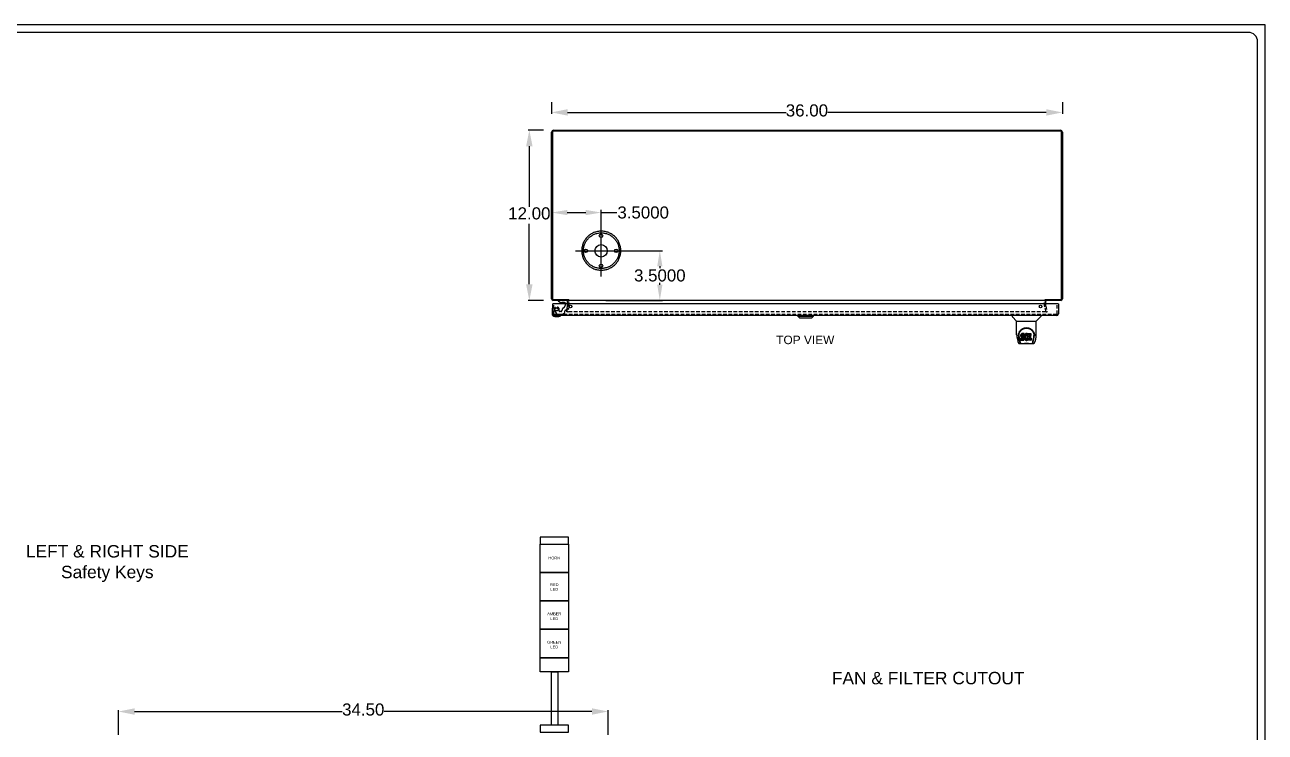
# Model space of a CAD drawing. Header units: inches. Extents: x 0 to 183, y 0 to 117.
# Drawn here: x 95.4 to 182.9, y 67.4 to 117.2 of the extents above; entities that cross this region are included whole.
import ezdxf
from ezdxf.enums import TextEntityAlignment as Align

# ---------------------------------------------------------------- set-up
doc = ezdxf.new("R2010")
doc.units = ezdxf.units.IN
doc.header["$MEASUREMENT"] = 0
doc.linetypes.add('HIDDEN', pattern=[0.375, 0.25, -0.125])
for name, color, linetype in [('DEFAULT_2', 8, 'HIDDEN'), ('DIMENSIONS', 7, 'Continuous'), ('DOOR_ASSEMBLY', 7, 'Continuous')]:
    doc.layers.add(name, color=color, linetype=linetype)
doc.styles.add('Fields', font='simplex.shx', dxfattribs={"height": 0.185})
doc.styles.get("Standard").update_dxf_attribs({"font": 'arial.ttf'})
doc.dimstyles.new('DIMSTYLE_1', dxfattribs={"dimtxt": 0.852273, "dimasz": 1.136364, "dimexe": 0.09, "dimexo": 0.07, "dimgap": 0.0375, "dimtad": 0, "dimtih": 1, "dimtoh": 1, "dimzin": 4, "dimdsep": 46, "dimtxsty": 'Standard', "dimblk": '_FILLED', "dimblk1": '_FILLED', "dimblk2": '_FILLED', "dimcen": 0.09, "dimadec": 3, "dimazin": 1, "dimtfac": 1, "dimtdec": 3, "dimtofl": 0, "dimtmove": 0, "dimatfit": 3, "dimldrblk": '_FILLED', "dimfxl": 1, "dimtolj": 1, "dimtzin": 4, "dimarcsym": 0})
doc.dimstyles.get("Standard").update_dxf_attribs({"dimtxt": 0.18, "dimasz": 0.18, "dimexe": 0.18, "dimexo": 0.0625, "dimgap": 0.09, "dimtad": 0, "dimtih": 1, "dimtoh": 1, "dimdec": 4, "dimzin": 0, "dimdsep": 46, "dimtxsty": 'Standard', "dimcen": 0.09, "dimadec": 0, "dimazin": 0, "dimtfac": 1, "dimtdec": 4, "dimtofl": 0, "dimtmove": 0, "dimatfit": 3, "dimfxl": 1, "dimtolj": 1, "dimtzin": 0, "dimarcsym": 0})

# ---------------------------------------------------------------- blocks, each defined once
blk = doc.blocks.new('RG_Master_Ver_4_2_2')
at = {"color": 3}
for p, q in [((34.028, 21.856), (0.25, 21.856)), ((34.15, 0.194), (34.15, 21.734))]:
    blk.add_line(p, q, dxfattribs=at)
blk.add_lwpolyline([(0, -0.044), (34.25, -0.044), (34.25, 21.956), (0, 21.956)], close=True, dxfattribs=at)
blk.add_arc((34.028, 21.734), 0.122, 0, 90, dxfattribs=at)
at = {"style": 'Fields'}
for tag, p in [('DESCRIPTION_3', (13.116, 1.307)), ('DRN_3', (15.472, 1.307)), ('CHK_3', (16.529, 1.307)), ('APP_3', (17.552, 1.307)), ('DATE_3', (18.829, 1.307)), ('CUSTOMER', (28.997, 1.214)), ('DRAWING_DESC', (32.229, 1.246)), ('DESCRIPTION_2', (13.116, 0.951)), ('DRN_2', (15.472, 0.951)), ('CHK_2', (16.529, 0.951)), ('APP_2', (17.552, 0.951)), ('DATE_2', (18.829, 0.951)), ('SIZE', (30.715, 0.894)), ('DRAWING_#', (32.125, 0.894)), ('REV', (33.543, 0.894)), ('DESCRIPTION_1', (13.116, 0.596)), ('DRN_1', (15.472, 0.596)), ('CHK_1', (16.529, 0.596)), ('APP_1', (17.552, 0.596)), ('DATE_1', (18.829, 0.596)), ('PROJECT_#', (28.981, 0.581)), ('DRN_BY', (30.875, 0.524)), ('CHK_BY', (31.762, 0.524)), ('APP_BY', (32.75, 0.524)), ('SCALE', (33.652, 0.524)), ('PROJECT_NAME', (29.021, 0.176)), ('SHEETNUM', (32.753, 0.176)), ('TTL_SHTS', (33.547, 0.176))]:
    blk.add_attdef(tag, text='', height=0.125, dxfattribs=at).set_placement(p, align=Align.CENTER)
at = {"style": 'Fields', "flags": 9}
blk.add_attdef('WD_TB', (9.953, 0.194), '', height=0.0638, dxfattribs=at)
blk = doc.blocks.new('_FILLED')
at = {"color": 0, "linetype": 'ByBlock'}
blk.add_solid([(0, 0), (-1, 0.2), (-1, -0.2)], dxfattribs=at)
blk = doc.blocks.new('*D25')
at = {"layer": 'Defpoints', "color": 0, "linetype": 'Continuous', "transparency": 16777216}
for p in [(132.556, 111.85), (168.556, 111.85), (168.556, 111.057)]:
    blk.add_point(p, dxfattribs=at)
at = {"layer": 'DIMENSIONS', "color": 0, "linetype": 'Continuous', "lineweight": -2, "transparency": 16777216}
for p, q in [((132.556, 111.78), (132.556, 110.967)), ((133.692, 111.057), (149.081, 111.057)), ((167.419, 111.057), (152.028, 111.057)), ((168.556, 111.78), (168.556, 110.967))]:
    blk.add_line(p, q, dxfattribs=at)
at = {"layer": 'DIMENSIONS', "color": 0, "linetype": 'Continuous', "lineweight": -2, "transparency": 16777216, "xscale": 1.1363636364, "yscale": 1.1363636364, "zscale": 1.1363636364, "rotation": 180}
blk.add_blockref('_FILLED', (132.556, 111.057), dxfattribs=at)
at = {"layer": 'DIMENSIONS', "color": 0, "linetype": 'Continuous', "lineweight": -2, "transparency": 16777216, "xscale": 1.1363636364, "yscale": 1.1363636364, "zscale": 1.1363636364}
blk.add_blockref('_FILLED', (168.556, 111.057), dxfattribs=at)
at = {"layer": 'DIMENSIONS', "color": 0, "linetype": 'Continuous', "transparency": 16777216, "insert": (150.555, 111.625), "char_height": 0.8523, "width": 2.09665, "attachment_point": 2, "line_spacing_factor": 0.9}
blk.add_mtext('\\A1;36.00', dxfattribs=at)
blk = doc.blocks.new('*D27')
at = {"layer": 'Defpoints', "color": 0, "linetype": 'Continuous', "transparency": 16777216}
for p in [(132.066, 109.805), (130.992, 97.805), (132.066, 97.805)]:
    blk.add_point(p, dxfattribs=at)
at = {"layer": 'DIMENSIONS', "color": 0, "linetype": 'Continuous', "lineweight": -2, "transparency": 16777216}
for p, q in [((131.996, 109.805), (130.902, 109.805)), ((130.992, 108.668), (130.992, 104.407)), ((130.992, 98.941), (130.992, 103.196)), ((131.996, 97.805), (130.902, 97.805))]:
    blk.add_line(p, q, dxfattribs=at)
at = {"layer": 'DIMENSIONS', "color": 0, "linetype": 'Continuous', "lineweight": -2, "transparency": 16777216, "xscale": 1.1363636364, "yscale": 1.1363636364, "zscale": 1.1363636364}
for p, rotation in [((130.992, 109.805), 90), ((130.992, 97.805), 270)]:
    blk.add_blockref('_FILLED', p, dxfattribs=dict(at, rotation=rotation))
at = {"layer": 'DIMENSIONS', "color": 0, "linetype": 'Continuous', "transparency": 16777216, "insert": (130.992, 104.369), "char_height": 0.8523, "width": 2.09665, "attachment_point": 2, "line_spacing_factor": 0.9}
blk.add_mtext('\\A1;12.00', dxfattribs=at)
blk = doc.blocks.new('*D31')
at = {"layer": 'Defpoints', "color": 0, "linetype": 'Continuous', "transparency": 16777216}
for p in [(136.538, 68.832), (102.038, 67.113), (136.538, 67.113)]:
    blk.add_point(p, dxfattribs=at)
at = {"layer": 'DIMENSIONS', "color": 0, "linetype": 'Continuous', "lineweight": -2, "transparency": 16777216}
for p, q in [((102.038, 67.183), (102.038, 68.922)), ((103.174, 68.832), (117.813, 68.832)), ((135.401, 68.832), (120.76, 68.832)), ((136.538, 67.183), (136.538, 68.922))]:
    blk.add_line(p, q, dxfattribs=at)
at = {"layer": 'DIMENSIONS', "color": 0, "linetype": 'Continuous', "lineweight": -2, "transparency": 16777216, "xscale": 1.1363636364, "yscale": 1.1363636364, "zscale": 1.1363636364, "rotation": 180}
blk.add_blockref('_FILLED', (102.038, 68.832), dxfattribs=at)
at = {"layer": 'DIMENSIONS', "color": 0, "linetype": 'Continuous', "lineweight": -2, "transparency": 16777216, "xscale": 1.1363636364, "yscale": 1.1363636364, "zscale": 1.1363636364}
blk.add_blockref('_FILLED', (136.538, 68.832), dxfattribs=at)
at = {"layer": 'DIMENSIONS', "color": 0, "linetype": 'Continuous', "transparency": 16777216, "insert": (119.286, 69.4), "char_height": 0.8523, "width": 2.09665, "attachment_point": 2, "line_spacing_factor": 0.9}
blk.add_mtext('\\A1;34.50', dxfattribs=at)
blk = doc.blocks.new('*D65')
at = {"color": 0, "lineweight": -2, "transparency": 16777216}
for p, q in [((132.562, 101), (132.562, 104.18)), ((136.062, 99.5), (136.062, 104.18)), ((133.662, 104), (134.963, 104)), ((136.062, 104), (137.162, 104))]:
    blk.add_line(p, q, dxfattribs=at)
at = {"color": 0, "transparency": 16777216}
for points in [[(133.662, 104.183), (133.662, 103.817), (132.562, 104)], [(134.963, 104.183), (134.963, 103.817), (136.062, 104)]]:
    blk.add_solid(points, dxfattribs=at)
at = {"layer": 'Defpoints', "color": 0, "transparency": 16777216}
for p in [(136.062, 104), (132.562, 100.937), (136.062, 99.437)]:
    blk.add_point(p, dxfattribs=at)
at = {"color": 0, "transparency": 16777216, "insert": (139.015, 104), "char_height": 0.85, "attachment_point": 5}
blk.add_mtext('\\A1;3.5000', dxfattribs=at)
blk = doc.blocks.new('*D66')
at = {"color": 0, "lineweight": -2, "transparency": 16777216}
for p, q in [((134.25, 101.312), (140.368, 101.312)), ((140.188, 100.213), (140.188, 100.087)), ((140.188, 98.912), (140.188, 99.038)), ((136.375, 97.812), (140.368, 97.812))]:
    blk.add_line(p, q, dxfattribs=at)
at = {"color": 0, "transparency": 16777216}
for points in [[(140.004, 100.213), (140.371, 100.213), (140.188, 101.312)], [(140.004, 98.912), (140.371, 98.912), (140.188, 97.812)]]:
    blk.add_solid(points, dxfattribs=at)
at = {"layer": 'Defpoints', "color": 0, "transparency": 16777216}
for p in [(134.188, 101.312), (140.188, 101.312), (136.313, 97.812)]:
    blk.add_point(p, dxfattribs=at)
at = {"color": 0, "transparency": 16777216, "insert": (140.188, 99.562), "char_height": 0.85, "attachment_point": 5}
blk.add_mtext('\\A1;3.5000', dxfattribs=at)

msp = doc.modelspace()

# ---------------------------------------------------------------- linework, layer by layer
at = {"color": 3, "linetype": 'Continuous'}
for p, q in [((132.55584, 97.92162), (132.55584, 109.66862)), ((132.61884, 109.66162), (132.61884, 97.94762)), ((132.69184, 109.80462), (168.41984, 109.80462)), ((168.41284, 109.74162), (132.69884, 109.74162)), ((168.49284, 97.94762), (168.49284, 109.66162)), ((168.55584, 109.66862), (168.55584, 97.92162)), ((133.73084, 97.80462), (132.67284, 97.80462)), ((132.69884, 97.86762), (133.73272, 97.86762)), ((133.73084, 97.56162), (133.73084, 97.76262)), ((167.35384, 97.80462), (133.75784, 97.80462)), ((167.37896, 97.86762), (168.41284, 97.86762)), ((168.43884, 97.80462), (167.38084, 97.80462)), ((167.38084, 97.56162), (167.38084, 97.76262))]:
    msp.add_line(p, q, dxfattribs=at)
at = {"color": 7, "linetype": 'Continuous'}
msp.add_line((133.73084, 97.86762), (133.73084, 97.80462), dxfattribs=at)
for points in [[(131.75, 80.625), (133.75, 80.625), (133.75, 81.125), (131.75, 81.125)], [(131.75, 80.625), (133.75, 80.625), (133.75, 78.625), (131.75, 78.625)], [(131.75, 78.625), (133.75, 78.625), (133.75, 76.625), (131.75, 76.625)], [(131.75, 76.625), (133.75, 76.625), (133.75, 74.625), (131.75, 74.625)], [(131.75, 74.625), (133.75, 74.625), (133.75, 72.625), (131.75, 72.625)], [(131.75, 72.625), (133.75, 72.625), (133.75, 71.625), (131.75, 71.625)], [(132.5625, 71.625), (133, 71.625), (133, 67.875), (132.5625, 67.875)], [(131.75, 67.375), (133.75, 67.375), (133.75, 67.875), (131.75, 67.875)]]:
    msp.add_lwpolyline(points, close=True)
for centre, radius in [((136.0478, 102.36421), 0.125), ((134.9853, 101.30171), 0.125), ((136.0478, 101.30171), 0.4375), ((137.1103, 101.30171), 0.125), ((136.0478, 100.23921), 0.125)]:
    msp.add_circle(centre, radius)
at = {"color": 3, "linetype": 'Continuous'}
for centre, radius, start, end in [((132.69184, 109.66862), 0.136, 90, 180), ((132.69884, 109.66162), 0.08, 90, 180), ((168.41284, 109.66162), 0.08, 0, 90), ((168.41984, 109.66862), 0.136, 0, 90), ((132.67284, 97.92162), 0.117, 180, 270), ((132.69884, 97.94762), 0.08, 180, 270), ((168.41284, 97.94762), 0.08, 270, 0), ((168.43884, 97.92162), 0.117, 270, 0), ((133.68884, 97.76262), 0.042, 0, 90), ((167.42284, 97.76262), 0.042, 90, 180)]:
    msp.add_arc(centre, radius, start, end, dxfattribs=at)
at = {"color": 7, "linetype": 'Continuous', "lineweight": 25}
for points, knots in [([(137.4375, 101.3125), (137.4375, 101.40249), (137.42864, 101.49248), (137.39352, 101.66901), (137.36727, 101.75555), (137.2984, 101.92183), (137.25577, 102.00158), (137.15577, 102.15124), (137.09841, 102.22114), (136.97114, 102.34841), (136.90124, 102.40577), (136.75158, 102.50577), (136.67183, 102.5484), (136.50555, 102.61727), (136.41901, 102.64352), (136.24248, 102.67864), (136.15249, 102.6875), (135.97251, 102.6875), (135.88252, 102.67864), (135.70599, 102.64352), (135.61945, 102.61727), (135.45317, 102.5484), (135.37342, 102.50577), (135.22376, 102.40577), (135.15386, 102.34841), (135.02659, 102.22114), (134.96923, 102.15124), (134.86923, 102.00158), (134.8266, 101.92183), (134.75773, 101.75555), (134.73148, 101.66901), (134.69636, 101.49248), (134.6875, 101.40249), (134.6875, 101.3125)], [0, 0, 0, 0, 0.0625, 0.0625, 0.125, 0.125, 0.1875, 0.1875, 0.25, 0.25, 0.3125, 0.3125, 0.375, 0.375, 0.4375, 0.4375, 0.5, 0.5, 0.5625, 0.5625, 0.625, 0.625, 0.6875, 0.6875, 0.75, 0.75, 0.8125, 0.8125, 0.875, 0.875, 0.9375, 0.9375, 1, 1, 1, 1]), ([(134.80452, 101.3125), (134.80452, 101.39483), (134.81263, 101.47717), (134.84476, 101.63867), (134.86877, 101.71784), (134.93179, 101.86997), (134.97079, 101.94294), (135.06227, 102.07985), (135.11476, 102.14381), (135.23119, 102.26024), (135.29515, 102.31273), (135.43206, 102.40421), (135.50503, 102.44321), (135.65716, 102.50623), (135.73633, 102.53024), (135.89783, 102.56237), (135.98017, 102.57048), (136.14483, 102.57048), (136.22717, 102.56237), (136.38867, 102.53024), (136.46784, 102.50623), (136.61997, 102.44321), (136.69294, 102.40421), (136.82985, 102.31273), (136.89381, 102.26024), (137.01024, 102.14381), (137.06273, 102.07985), (137.15421, 101.94294), (137.19321, 101.86997), (137.25623, 101.71784), (137.28024, 101.63867), (137.31237, 101.47717), (137.32048, 101.39483), (137.32048, 101.3125)], [0, 0, 0, 0, 0.0625, 0.0625, 0.125, 0.125, 0.1875, 0.1875, 0.25, 0.25, 0.3125, 0.3125, 0.375, 0.375, 0.4375, 0.4375, 0.5, 0.5, 0.5625, 0.5625, 0.625, 0.625, 0.6875, 0.6875, 0.75, 0.75, 0.8125, 0.8125, 0.875, 0.875, 0.9375, 0.9375, 1, 1, 1, 1]), ([(134.80452, 101.3125), (134.80452, 101.3125), (134.79822, 101.3125), (134.77655, 101.3125), (134.76133, 101.3125), (134.73069, 101.3125), (134.71547, 101.3125), (134.69381, 101.3125), (134.6875, 101.3125), (134.6875, 101.3125)], [0, 0, 0, 0, 0.25, 0.25, 0.5, 0.5, 0.75, 0.75, 1, 1, 1, 1]), ([(134.6875, 101.3125), (134.6875, 101.22251), (134.69636, 101.13252), (134.73148, 100.95599), (134.75773, 100.86945), (134.8266, 100.70317), (134.86923, 100.62342), (134.96923, 100.47376), (135.02659, 100.40386), (135.15386, 100.27659), (135.22376, 100.21923), (135.37342, 100.11923), (135.45317, 100.0766), (135.61945, 100.00773), (135.70599, 99.98148), (135.88252, 99.94636), (135.97251, 99.9375), (136.15249, 99.9375), (136.24248, 99.94636), (136.41901, 99.98148), (136.50555, 100.00773), (136.67183, 100.0766), (136.75158, 100.11923), (136.90124, 100.21923), (136.97114, 100.27659), (137.09841, 100.40386), (137.15577, 100.47376), (137.25577, 100.62342), (137.2984, 100.70317), (137.36727, 100.86945), (137.39352, 100.95599), (137.42864, 101.13252), (137.4375, 101.22251), (137.4375, 101.3125)], [0, 0, 0, 0, 0.0625, 0.0625, 0.125, 0.125, 0.1875, 0.1875, 0.25, 0.25, 0.3125, 0.3125, 0.375, 0.375, 0.4375, 0.4375, 0.5, 0.5, 0.5625, 0.5625, 0.625, 0.625, 0.6875, 0.6875, 0.75, 0.75, 0.8125, 0.8125, 0.875, 0.875, 0.9375, 0.9375, 1, 1, 1, 1]), ([(137.32048, 101.3125), (137.32048, 101.23017), (137.31237, 101.14783), (137.28024, 100.98633), (137.25623, 100.90716), (137.19321, 100.75503), (137.15421, 100.68206), (137.06273, 100.54515), (137.01024, 100.48119), (136.89381, 100.36476), (136.82985, 100.31227), (136.69294, 100.22079), (136.61997, 100.18179), (136.46784, 100.11877), (136.38867, 100.09476), (136.22717, 100.06263), (136.14483, 100.05452), (135.98017, 100.05452), (135.89783, 100.06263), (135.73633, 100.09476), (135.65716, 100.11877), (135.50503, 100.18179), (135.43206, 100.22079), (135.29515, 100.31227), (135.23119, 100.36476), (135.11476, 100.48119), (135.06227, 100.54515), (134.97079, 100.68206), (134.93179, 100.75503), (134.86877, 100.90716), (134.84476, 100.98633), (134.81263, 101.14783), (134.80452, 101.23017), (134.80452, 101.3125)], [0, 0, 0, 0, 0.0625, 0.0625, 0.125, 0.125, 0.1875, 0.1875, 0.25, 0.25, 0.3125, 0.3125, 0.375, 0.375, 0.4375, 0.4375, 0.5, 0.5, 0.5625, 0.5625, 0.625, 0.625, 0.6875, 0.6875, 0.75, 0.75, 0.8125, 0.8125, 0.875, 0.875, 0.9375, 0.9375, 1, 1, 1, 1]), ([(137.4375, 101.3125), (137.4375, 101.3125), (137.43119, 101.3125), (137.40953, 101.3125), (137.39431, 101.3125), (137.36367, 101.3125), (137.34845, 101.3125), (137.32678, 101.3125), (137.32048, 101.3125), (137.32048, 101.3125)], [0, 0, 0, 0, 0.25, 0.25, 0.5, 0.5, 0.75, 0.75, 1, 1, 1, 1])]:
    msp.add_open_spline(points, degree=3, knots=knots, dxfattribs=at)
at = {"layer": 'DEFAULT_2', "color": 8, "linetype": 'HIDDEN'}
for p, q in [((133.62653, 97.01139), (133.72999, 97.39751)), ((133.80243, 97.3781), (133.69897, 96.99198)), ((133.73084, 97.40398), (133.73084, 97.56162)), ((133.80584, 97.40398), (133.80584, 97.76262)), ((167.30584, 97.40398), (167.30584, 97.76262)), ((167.41271, 96.99198), (167.30925, 97.3781)), ((167.38084, 97.40398), (167.38084, 97.56162)), ((167.38169, 97.39751), (167.48515, 97.01139)), ((133.69897, 96.99198), (133.62653, 97.01139)), ((167.38114, 96.99198), (133.73054, 96.99198)), ((167.41271, 96.99198), (167.48515, 97.01139))]:
    msp.add_line(p, q, dxfattribs=at)
for points in [[(133.71115, 97.01604), (133.71076, 97.01412), (133.71056, 97.01218), (133.71054, 97.0113)], [(133.71054, 97.0113), (133.71057, 97.01023), (133.71078, 97.00829), (133.7112, 97.00638), (133.71181, 97.00452), (133.71262, 97.00273), (133.7136, 97.00103), (133.71476, 96.99943), (133.71608, 96.99796), (133.71755, 96.99662), (133.71915, 96.99542), (133.72086, 96.99439), (133.72268, 96.99354)], [(133.73054, 96.99198), (133.72851, 96.99208), (133.72653, 96.99237), (133.72457, 96.99286), (133.72268, 96.99354)], [(167.40114, 97.0113), (167.40111, 97.01023), (167.40089, 97.00829), (167.40048, 97.00638), (167.39987, 97.00452), (167.39906, 97.00273), (167.39808, 97.00103), (167.39692, 96.99943), (167.3956, 96.99796), (167.39413, 96.99662), (167.39253, 96.99542), (167.39082, 96.99439), (167.389, 96.99354), (167.38711, 96.99286), (167.38515, 96.99237), (167.38316, 96.99208), (167.38114, 96.99198)], [(167.40053, 97.01604), (167.40092, 97.01412), (167.40112, 97.01218), (167.40114, 97.0113)]]:
    msp.add_lwpolyline(points, dxfattribs=at)
for centre, radius, start, end in [((133.70584, 97.40398), 0.025, 345, 0), ((133.68884, 97.76262), 0.117, 0, 56.9001752), ((133.70584, 97.40398), 0.1, 345, 0), ((167.42284, 97.76262), 0.117, 123.0998248, 180), ((167.40584, 97.40398), 0.1, 180, 195), ((167.40584, 97.40398), 0.025, 180, 195)]:
    msp.add_arc(centre, radius, start, end, dxfattribs=at)
at = {"layer": 'DOOR_ASSEMBLY', "color": 7, "linetype": 'Continuous'}
for p, q in [((132.59034, 97.16597), (132.59034, 96.87662)), ((132.63701, 97.30152), (132.63695, 97.30133)), ((132.66534, 97.56162), (132.65034, 97.56162)), ((133.02434, 97.80462), (133.02434, 97.76562)), ((133.02434, 97.76562), (133.20034, 97.66662)), ((133.20034, 97.66662), (133.47734, 97.66662)), ((133.35884, 97.65012), (133.28884, 97.65012)), ((133.35884, 97.65012), (133.36063, 97.65012)), ((133.42884, 97.65012), (133.36063, 97.65012)), ((133.50834, 97.63562), (133.50834, 97.56162)), ((133.69334, 97.56162), (133.69334, 97.72562)), ((168.26034, 97.56162), (168.27534, 97.56162)), ((132.79034, 96.67662), (133.07969, 96.67662)), ((133.20857, 96.72162), (133.21223, 96.72251)), ((133.21223, 96.72251), (133.21353, 96.72284)), ((149.91166, 96.69725), (149.91166, 96.73662)), ((149.91166, 96.69725), (151.01402, 96.69725)), ((150.02977, 96.57914), (149.91166, 96.69725)), ((150.02977, 96.57914), (150.89591, 96.57914)), ((150.89591, 96.57914), (151.01402, 96.69725)), ((151.01402, 96.69725), (151.01402, 96.73662)), ((165.0214, 96.73662), (165.0214, 96.67418)), ((165.3306, 96.34868), (165.03293, 96.64634)), ((165.33636, 95.37097), (165.33636, 96.34292)), ((165.33637, 96.34292), (166.71432, 96.34292)), ((166.71432, 95.37165), (166.71432, 96.34292)), ((166.72008, 96.34868), (167.01774, 96.64634)), ((167.02928, 96.73662), (167.02928, 96.67418)), ((165.45447, 95.31642), (165.45447, 95.31589)), ((165.45462, 95.32895), (165.45462, 95.32894)), ((165.46161, 95.40278), (165.4605, 95.33896)), ((165.49841, 95.32917), (165.49841, 95.30587)), ((165.64102, 95.37453), (165.63924, 95.35087)), ((165.63924, 95.28406), (165.63924, 95.35087)), ((165.64102, 95.30772), (165.63924, 95.28406)), ((165.63924, 95.28406), (165.64001, 95.26015)), ((165.64614, 95.3979), (165.64102, 95.37453)), ((165.64102, 95.30772), (165.64102, 95.37453)), ((165.64614, 95.33108), (165.64102, 95.30772)), ((165.65542, 95.42044), (165.64614, 95.3979)), ((165.64614, 95.33108), (165.64614, 95.3979)), ((165.65542, 95.35363), (165.64614, 95.33108)), ((165.6691, 95.44007), (165.65542, 95.42044)), ((165.65542, 95.35363), (165.65542, 95.42044)), ((165.6691, 95.37326), (165.65542, 95.35363)), ((165.67763, 95.44806), (165.6691, 95.44007)), ((165.6691, 95.37326), (165.6691, 95.44007)), ((165.67763, 95.38124), (165.6691, 95.37326)), ((165.68724, 95.45458), (165.67763, 95.44806)), ((165.67763, 95.38124), (165.67763, 95.44806)), ((165.68724, 95.38777), (165.67763, 95.38124)), ((165.70887, 95.46433), (165.68724, 95.45458)), ((165.68724, 95.38777), (165.68724, 95.45458)), ((165.70887, 95.39751), (165.68724, 95.38777)), ((165.73225, 95.47166), (165.70887, 95.46433)), ((165.70887, 95.39751), (165.70887, 95.46433)), ((165.73225, 95.40485), (165.70887, 95.39751)), ((165.7103, 95.27235), (165.71095, 95.28737)), ((165.71095, 95.28737), (165.71298, 95.30242)), ((165.71097, 95.26475), (165.71097, 95.28737)), ((165.71298, 95.30242), (165.71613, 95.30907)), ((165.71327, 95.25767), (165.71327, 95.30242)), ((165.71613, 95.30907), (165.72189, 95.31395)), ((165.71777, 95.25165), (165.71777, 95.31046)), ((165.72189, 95.31395), (165.73623, 95.31837)), ((165.72395, 95.31402), (165.72339, 95.31442)), ((165.73836, 95.30999), (165.72395, 95.31402)), ((165.72395, 95.2472), (165.72395, 95.31402)), ((165.87183, 95.47166), (165.73225, 95.47166)), ((165.73225, 95.40485), (165.73225, 95.47166)), ((165.87183, 95.40485), (165.73225, 95.40485)), ((165.73623, 95.31837), (165.75109, 95.31956)), ((165.76241, 95.31079), (165.73836, 95.30999)), ((165.73836, 95.24318), (165.73836, 95.30999)), ((165.75109, 95.31956), (165.86399, 95.31956)), ((165.78632, 95.30956), (165.76241, 95.31079)), ((165.76241, 95.24398), (165.76241, 95.31079)), ((165.80982, 95.30446), (165.78632, 95.30956)), ((165.78632, 95.24274), (165.78632, 95.30956)), ((165.82076, 95.2996), (165.80982, 95.30446)), ((165.80982, 95.23765), (165.80982, 95.30446)), ((165.8306, 95.29275), (165.82076, 95.2996)), ((165.82076, 95.23279), (165.82076, 95.2996)), ((165.84782, 95.2759), (165.8306, 95.29275)), ((165.8306, 95.22594), (165.8306, 95.29275)), ((165.86399, 95.31956), (165.8696, 95.32005)), ((165.8696, 95.32005), (165.8714, 95.32543)), ((165.87599, 95.30766), (165.87139, 95.26326)), ((165.8714, 95.32543), (165.87261, 95.33826)), ((165.87352, 95.4288), (165.87183, 95.47166)), ((165.87183, 95.40485), (165.87183, 95.47166)), ((165.87352, 95.36199), (165.87183, 95.40485)), ((165.87261, 95.33826), (165.87352, 95.36199)), ((165.87352, 95.36199), (165.87352, 95.4288)), ((165.88013, 95.32957), (165.87599, 95.30766)), ((165.87599, 95.24085), (165.87599, 95.30766)), ((165.88621, 95.35099), (165.88013, 95.32957)), ((165.88013, 95.26275), (165.88013, 95.32957)), ((165.88621, 95.28418), (165.88013, 95.26275)), ((165.89472, 95.37164), (165.88621, 95.35099)), ((165.88621, 95.28418), (165.88621, 95.35099)), ((165.89472, 95.30483), (165.88621, 95.28418)), ((165.90556, 95.39115), (165.89472, 95.37164)), ((165.89472, 95.30483), (165.89472, 95.37164)), ((165.90556, 95.32434), (165.89472, 95.30483)), ((165.91849, 95.40931), (165.90556, 95.39115)), ((165.90556, 95.32434), (165.90556, 95.39115)), ((165.91849, 95.34249), (165.90556, 95.32434)), ((165.93317, 95.42604), (165.91849, 95.40931)), ((165.91849, 95.34249), (165.91849, 95.40931)), ((165.93317, 95.35923), (165.91849, 95.34249)), ((165.94951, 95.44131), (165.93317, 95.42604)), ((165.93317, 95.35923), (165.93317, 95.42604)), ((165.94951, 95.3745), (165.93317, 95.35923)), ((165.9677, 95.45427), (165.94951, 95.44131)), ((165.94951, 95.3745), (165.94951, 95.44131)), ((165.9677, 95.38746), (165.94951, 95.3745)), ((165.96851, 95.28655), (165.95437, 95.26337)), ((165.98811, 95.46312), (165.9677, 95.45427)), ((165.9677, 95.38746), (165.9677, 95.45427)), ((165.98811, 95.39631), (165.9677, 95.38746)), ((165.97677, 95.29694), (165.96851, 95.28655)), ((165.9875, 95.3044), (165.97677, 95.29694)), ((166.01245, 95.31496), (165.9875, 95.3044)), ((166.00993, 95.46803), (165.98811, 95.46312)), ((165.98811, 95.39631), (165.98811, 95.46312)), ((166.00993, 95.40122), (165.98811, 95.39631)), ((166.03205, 95.47018), (166.00993, 95.46803)), ((166.00993, 95.40122), (166.00993, 95.46803)), ((166.03205, 95.40337), (166.00993, 95.40122)), ((166.02523, 95.31825), (166.01245, 95.31496)), ((166.03855, 95.31805), (166.02523, 95.31825)), ((166.03205, 95.47018), (166.0546, 95.46979)), ((166.03205, 95.40337), (166.03205, 95.47018)), ((166.0546, 95.40297), (166.03205, 95.40337)), ((166.05173, 95.31494), (166.03855, 95.31805)), ((166.06415, 95.31002), (166.05173, 95.31494)), ((166.06572, 95.4681), (166.0546, 95.46979)), ((166.0546, 95.40297), (166.0546, 95.46979)), ((166.06572, 95.40128), (166.0546, 95.40297)), ((166.07623, 95.46471), (166.06572, 95.4681)), ((166.06572, 95.40128), (166.06572, 95.4681)), ((166.07623, 95.3979), (166.06572, 95.40128)), ((166.09632, 95.3807), (166.07015, 95.31252)), ((166.0949, 95.45265), (166.07623, 95.46471)), ((166.07623, 95.3979), (166.07623, 95.46471)), ((166.0949, 95.38584), (166.07623, 95.3979)), ((166.0949, 95.45265), (166.0949, 95.38584)), ((166.09662, 95.44913), (166.09662, 95.38584)), ((166.10509, 95.46962), (166.34191, 95.46962)), ((166.10509, 95.07764), (166.10509, 95.46962)), ((166.10509, 95.40281), (166.34191, 95.40281)), ((166.1752, 95.31498), (166.1752, 95.24755)), ((166.34191, 95.31946), (166.17968, 95.31946)), ((166.17968, 95.30988), (166.31095, 95.30988)), ((166.31544, 95.3054), (166.31544, 95.16547)), ((166.34639, 95.46514), (166.34639, 95.32395)), ((166.58906, 95.40288), (166.59018, 95.33896)), ((166.59606, 95.32895), (166.59606, 95.32894)), ((166.59621, 95.31589), (166.59621, 95.31642)), ((165.35149, 95.228), (165.41655, 94.92269)), ((165.52364, 94.95063), (165.47089, 95.22083)), ((165.50759, 95.20806), (165.56487, 94.91524)), ((165.54063, 94.76811), (165.7419, 94.76811)), ((165.58246, 94.84685), (165.57518, 94.84685)), ((165.58099, 94.85113), (165.58436, 94.84132)), ((165.58464, 94.84059), (165.58436, 94.84132)), ((165.62708, 94.76812), (165.62103, 94.76811)), ((165.62708, 94.76812), (165.6258, 94.76811)), ((165.64001, 95.26015), (165.64395, 95.23664)), ((165.64174, 94.99824), (165.64174, 95.13991)), ((165.64395, 95.23664), (165.65227, 95.2144)), ((165.70547, 95.07813), (165.64619, 95.07757)), ((165.70547, 95.14494), (165.64632, 95.14439)), ((165.64632, 95.07757), (165.64632, 95.14439)), ((165.64657, 94.99341), (165.79057, 94.99341)), ((165.65227, 95.2144), (165.66507, 95.19422)), ((165.66507, 95.19422), (165.68146, 95.1769)), ((165.68146, 95.1769), (165.70128, 95.16377)), ((165.70128, 95.16377), (165.71243, 95.1596)), ((165.76635, 95.14523), (165.70547, 95.14494)), ((165.70547, 95.07813), (165.70547, 95.14494)), ((165.76635, 95.07842), (165.70547, 95.07813)), ((165.71097, 95.26475), (165.7103, 95.27235)), ((165.71327, 95.25767), (165.71097, 95.26475)), ((165.71243, 95.1596), (165.72412, 95.15759)), ((165.71777, 95.25165), (165.71327, 95.25767)), ((165.72395, 95.2472), (165.71777, 95.25165)), ((165.73836, 95.24318), (165.72395, 95.2472)), ((165.72412, 95.15759), (165.77162, 95.15712)), ((166.31864, 94.7563), (165.73203, 94.7563)), ((165.76241, 95.24398), (165.73836, 95.24318)), ((165.78632, 95.24274), (165.76241, 95.24398)), ((165.78152, 95.14641), (165.76635, 95.14523)), ((165.76635, 95.07842), (165.76635, 95.14523)), ((165.78152, 95.07959), (165.76635, 95.07842)), ((165.77162, 95.15712), (165.77918, 95.15639)), ((165.77918, 95.15639), (165.78615, 95.15401)), ((165.78792, 95.14981), (165.78152, 95.14641)), ((165.78152, 95.07959), (165.78152, 95.14641)), ((165.78792, 95.083), (165.78152, 95.07959)), ((165.78615, 95.15401), (165.79218, 95.14943)), ((165.80982, 95.23765), (165.78632, 95.24274)), ((165.78958, 95.1514), (165.78792, 95.14981)), ((165.78792, 95.083), (165.78792, 95.14981)), ((165.79345, 95.08829), (165.78792, 95.083)), ((165.79057, 94.99341), (165.80254, 94.99501)), ((165.79218, 95.14943), (165.79712, 95.14347)), ((165.79345, 95.08829), (165.79345, 95.14789)), ((165.80274, 95.10034), (165.79345, 95.08829)), ((165.79712, 95.14347), (165.80363, 95.12994)), ((165.80254, 94.99501), (165.81369, 94.99902)), ((165.80274, 95.10034), (165.80274, 95.13179)), ((165.80531, 95.10723), (165.80274, 95.10034)), ((165.80363, 95.12994), (165.80606, 95.11477)), ((165.80531, 95.10723), (165.80531, 95.11947)), ((165.80606, 95.11477), (165.80531, 95.10723)), ((165.82076, 95.23279), (165.80982, 95.23765)), ((165.81369, 94.99902), (165.83353, 95.01284)), ((165.8306, 95.22594), (165.82076, 95.23279)), ((165.84782, 95.20909), (165.8306, 95.22594)), ((165.83353, 95.01284), (165.85052, 95.02969)), ((165.8609, 95.25588), (165.84782, 95.2759)), ((165.84782, 95.20909), (165.84782, 95.2759)), ((165.8609, 95.18907), (165.84782, 95.20909)), ((165.85052, 95.02969), (165.85725, 95.03965)), ((165.85725, 95.03965), (165.86259, 95.0504)), ((165.87035, 95.23374), (165.8609, 95.25588)), ((165.8609, 95.18907), (165.8609, 95.25588)), ((165.87035, 95.16693), (165.8609, 95.18907)), ((165.86259, 95.0504), (165.87123, 95.0728)), ((165.87139, 95.22987), (165.87035, 95.23374)), ((165.87035, 95.16693), (165.87035, 95.23374)), ((165.87655, 95.14379), (165.87035, 95.16693)), ((165.87123, 95.0728), (165.87747, 95.09598)), ((165.87139, 95.19645), (165.87139, 95.26326)), ((165.87599, 95.24085), (165.87139, 95.19645)), ((165.87139, 95.19645), (165.87228, 95.17425)), ((165.87228, 95.17425), (165.87544, 95.15216)), ((165.87544, 95.15216), (165.87999, 95.13027)), ((165.88013, 95.26275), (165.87599, 95.24085)), ((165.8791, 95.11989), (165.87655, 95.14379)), ((165.87747, 95.09598), (165.8791, 95.11989)), ((165.8791, 95.11989), (165.8791, 95.13452)), ((165.87999, 95.13027), (165.88704, 95.10922)), ((165.88704, 95.10922), (165.90838, 95.06993)), ((165.90838, 95.06993), (165.92097, 95.05151)), ((165.92097, 95.05151), (165.93562, 95.03488)), ((165.93562, 95.03488), (165.95215, 95.01986)), ((165.94153, 95.21215), (165.9408, 95.1852)), ((165.9408, 95.1852), (165.9421, 95.17203)), ((165.94476, 95.23893), (165.94153, 95.21215)), ((165.9421, 95.17203), (165.9421, 95.21215)), ((165.9421, 95.17203), (165.9452, 95.15917)), ((165.94387, 95.23152), (165.9452, 95.22599)), ((165.94854, 95.25154), (165.94476, 95.23893)), ((165.9452, 95.22599), (165.9554, 95.20117)), ((165.9452, 95.15917), (165.9452, 95.22599)), ((165.9452, 95.15917), (165.9554, 95.13435)), ((165.95437, 95.26337), (165.94854, 95.25154)), ((165.95215, 95.01986), (165.9698, 95.0061)), ((165.9554, 95.20117), (165.96871, 95.17804)), ((165.9554, 95.13435), (165.9554, 95.20117)), ((165.9554, 95.13435), (165.96871, 95.11122)), ((165.96871, 95.17804), (165.97745, 95.16799)), ((165.96871, 95.11122), (165.96871, 95.17804)), ((165.96871, 95.11122), (165.97745, 95.10118)), ((165.9698, 95.0061), (165.97958, 95.001)), ((165.97745, 95.16799), (165.98755, 95.15915)), ((165.97745, 95.10118), (165.97745, 95.16799)), ((165.97745, 95.10118), (165.98755, 95.09234)), ((165.97958, 95.001), (165.99008, 94.99735)), ((165.98755, 95.15915), (165.99871, 95.15175)), ((165.98755, 95.09234), (165.98755, 95.15915)), ((165.98755, 95.09234), (165.99871, 95.08494)), ((165.99008, 94.99735), (166.01188, 94.99174)), ((165.99871, 95.15175), (166.01108, 95.1469)), ((165.99871, 95.08494), (165.99871, 95.15175)), ((165.99871, 95.08494), (166.01108, 95.08009)), ((166.01108, 95.1469), (166.0243, 95.14457)), ((166.01108, 95.08009), (166.01108, 95.1469)), ((166.01108, 95.08009), (166.0243, 95.07776)), ((166.01188, 94.99174), (166.03386, 94.98922)), ((166.0243, 95.14457), (166.03768, 95.14406)), ((166.0243, 95.07776), (166.0243, 95.14457)), ((166.0243, 95.07776), (166.03768, 95.07725)), ((166.03386, 94.98922), (166.05602, 94.99235)), ((166.03768, 95.14406), (166.05082, 95.14602)), ((166.03768, 95.07725), (166.03768, 95.14406)), ((166.03768, 95.07725), (166.05082, 95.07921)), ((166.05082, 95.14602), (166.0636, 95.15008)), ((166.05082, 95.07921), (166.05082, 95.14602)), ((166.05082, 95.07921), (166.0636, 95.08327)), ((166.05602, 94.99235), (166.07728, 94.99907)), ((166.0636, 95.15008), (166.07576, 95.15557)), ((166.0636, 95.08327), (166.0636, 95.15008)), ((166.0636, 95.08327), (166.07576, 95.08876)), ((166.07576, 95.15557), (166.08681, 95.16302)), ((166.07576, 95.08876), (166.07576, 95.15557)), ((166.07576, 95.08876), (166.08681, 95.0962)), ((166.07728, 94.99907), (166.09624, 95.01071)), ((166.08681, 95.16302), (166.08681, 95.0962)), ((166.09324, 95.16197), (166.10509, 95.14446)), ((166.09324, 95.09515), (166.10509, 95.07764)), ((166.09624, 95.01071), (166.09646, 95.01081)), ((166.10697, 95.01081), (166.09646, 95.01081)), ((166.10697, 94.99789), (166.10697, 95.01081)), ((166.34254, 94.99341), (166.11145, 94.99341)), ((166.17647, 95.1565), (166.17647, 95.07897)), ((166.17968, 95.24307), (166.31095, 95.24307)), ((166.31095, 95.16099), (166.18095, 95.16099)), ((166.18095, 95.1413), (166.34254, 95.1413)), ((166.18095, 95.07449), (166.34254, 95.07449)), ((166.3088, 94.76811), (166.51007, 94.76811)), ((166.34702, 95.13682), (166.34702, 94.99789)), ((166.42488, 94.76811), (166.4236, 94.76812)), ((166.46604, 94.84059), (166.46632, 94.84132)), ((166.46632, 94.84132), (166.46969, 94.85113)), ((166.4755, 94.84685), (166.46822, 94.84685)), ((166.48581, 94.91524), (166.5425, 95.20502)), ((166.52704, 94.95063), (166.57979, 95.22083)), ((166.54252, 95.20512), (166.54324, 95.20888)), ((166.69919, 95.228), (166.63412, 94.92268))]:
    msp.add_line(p, q, dxfattribs=at)
at = {"layer": 'DOOR_ASSEMBLY', "color": 3, "linetype": 'Continuous'}
for p, q in [((132.65034, 96.85362), (132.65034, 97.56162)), ((168.26034, 97.56162), (132.66534, 97.56162)), ((168.27534, 97.56162), (168.27534, 96.85362)), ((168.15834, 96.73662), (132.76734, 96.73662))]:
    msp.add_line(p, q, dxfattribs=at)
at = {"layer": 'DOOR_ASSEMBLY', "color": 8, "linetype": 'HIDDEN'}
for p, q in [((132.72534, 96.85362), (132.72534, 97.56162)), ((132.77638, 97.08862), (132.91091, 96.85562)), ((133.61434, 97.80462), (133.02434, 97.80462)), ((133.09734, 97.04162), (133.09734, 97.17462)), ((133.49134, 96.97862), (133.49134, 97.05662)), ((133.50834, 97.56162), (133.50834, 97.4516)), ((133.55034, 97.11562), (133.59479, 97.11562)), ((133.62474, 97.13859), (133.69334, 97.39462)), ((133.69334, 97.39462), (133.69334, 97.56162)), ((168.20034, 96.85362), (168.20034, 97.56162)), ((168.15834, 96.81162), (132.76734, 96.81162)), ((132.93689, 96.84062), (133.3492, 96.84062)), ((133.20734, 97.02562), (133.11334, 97.02562)), ((133.37041, 96.8494), (133.48548, 96.96447))]:
    msp.add_line(p, q, dxfattribs=at)
at = {"layer": 'DOOR_ASSEMBLY', "color": 7, "linetype": 'Continuous'}
for points in [[(132.63695, 97.30133), (132.63656, 97.29981), (132.63623, 97.29851), (132.63534, 97.29485)], [(133.21353, 96.72284), (133.21505, 96.72323), (133.21525, 96.72328)], [(165.33636, 95.37097), (165.33718, 95.33832), (165.34027, 95.2985), (165.34567, 95.25881), (165.35149, 95.22799)], [(165.45447, 95.31639), (165.4545, 95.32113), (165.45462, 95.32894)], [(165.45462, 95.32895), (165.45708, 95.37043), (165.46403, 95.42004), (165.47478, 95.4669), (165.48889, 95.51118), (165.50598, 95.55293), (165.52581, 95.5923), (165.54825, 95.62945), (165.57313, 95.66437), (165.60035, 95.6971), (165.62981, 95.72759), (165.6614, 95.75576), (165.69506, 95.78157), (165.73076, 95.80493), (165.76843, 95.82573), (165.80809, 95.84384), (165.84941, 95.85901), (165.89212, 95.87102), (165.93593, 95.87974), (165.98059, 95.88503), (166.02566, 95.88678), (166.07074, 95.88498), (166.1154, 95.87964), (166.15922, 95.87087), (166.20192, 95.85879), (166.24324, 95.84357), (166.28289, 95.8254), (166.32053, 95.80456), (166.3562, 95.78116), (166.38983, 95.7553), (166.42139, 95.72709), (166.4508, 95.69658), (166.47798, 95.66381), (166.50282, 95.62885), (166.52522, 95.59165), (166.54502, 95.55224), (166.56206, 95.51044), (166.57611, 95.46611), (166.5868, 95.41919), (166.59369, 95.36953), (166.59606, 95.32895)], [(165.49841, 95.32918), (165.49879, 95.34918), (165.50028, 95.37347), (165.50287, 95.39758), (165.50655, 95.42143), (165.51129, 95.44493), (165.51705, 95.46803), (165.5238, 95.49069), (165.53148, 95.51286), (165.54007, 95.53446), (165.54949, 95.55545), (165.5597, 95.57577), (165.57062, 95.59538), (165.58219, 95.61422), (165.59436, 95.63231), (165.60708, 95.64963), (165.62029, 95.66618), (165.63392, 95.68192), (165.64794, 95.69689), (165.66231, 95.71109), (165.677, 95.72453), (165.69199, 95.73725), (165.70723, 95.74923), (165.72267, 95.76049), (165.73828, 95.77104), (165.75401, 95.78087), (165.76983, 95.79001), (165.78569, 95.79845), (165.80159, 95.80623), (165.8175, 95.81338), (165.83341, 95.81991), (165.84932, 95.82584), (165.86524, 95.83119), (165.8812, 95.836), (165.89716, 95.84027), (165.9131, 95.84401), (165.92905, 95.84724), (165.94499, 95.84995), (165.96093, 95.85216), (165.97685, 95.85388), (165.99277, 95.85511), (166.00868, 95.85585), (166.02459, 95.85611), (166.04052, 95.85589), (166.05646, 95.85519), (166.07241, 95.854), (166.08837, 95.85232), (166.10434, 95.85015), (166.1203, 95.84748), (166.13625, 95.8443), (166.15221, 95.8406), (166.16818, 95.83638), (166.18417, 95.8316), (166.20017, 95.82625), (166.21619, 95.82032), (166.23222, 95.81379), (166.24823, 95.80664), (166.26418, 95.79886), (166.28007, 95.79044), (166.29589, 95.78135), (166.31159, 95.77157), (166.32714, 95.76111), (166.34253, 95.74993), (166.35775, 95.73801), (166.37277, 95.72532), (166.38755, 95.71185), (166.40205, 95.69759), (166.4162, 95.68253), (166.42996, 95.66669), (166.44326, 95.65007), (166.45605, 95.63269), (166.46828, 95.61454), (166.4799, 95.59565), (166.49084, 95.57604), (166.50105, 95.55574), (166.51047, 95.53482), (166.51905, 95.51329), (166.52674, 95.49114), (166.53351, 95.46847), (166.53929, 95.44531), (166.54406, 95.42176), (166.54776, 95.39787), (166.55038, 95.37373), (166.55187, 95.34942), (166.55227, 95.32918)], [(165.49841, 95.30589), (165.49867, 95.28968), (165.50031, 95.26141), (165.50345, 95.23331), (165.50759, 95.20807)], [(166.54324, 95.20888), (166.54381, 95.212), (166.54436, 95.21504), (166.54487, 95.21801), (166.54537, 95.22102), (166.54587, 95.22417), (166.54638, 95.22745), (166.54688, 95.23085), (166.54737, 95.23435), (166.54785, 95.23792), (166.54832, 95.24158), (166.54877, 95.24534), (166.5492, 95.2492), (166.54962, 95.25317), (166.55001, 95.25723), (166.55039, 95.26141), (166.55073, 95.26568), (166.55105, 95.27006), (166.55134, 95.27455), (166.55159, 95.27914), (166.55181, 95.28383), (166.55199, 95.28862), (166.55212, 95.29352), (166.55222, 95.29852), (166.55226, 95.30362), (166.55227, 95.32918)], [(166.59606, 95.32894), (166.59618, 95.3218), (166.59621, 95.31639)], [(166.69919, 95.22799), (166.7049, 95.25815), (166.71035, 95.29797), (166.71348, 95.33792), (166.71432, 95.37182)], [(165.41655, 94.9227), (165.41947, 94.9097), (165.42424, 94.89108), (165.42924, 94.87442), (165.43449, 94.85942), (165.44007, 94.84581), (165.44605, 94.83341), (165.45256, 94.82204), (165.45977, 94.81152), (165.46787, 94.80176), (165.477, 94.79285), (165.48726, 94.78493), (165.49862, 94.77825), (165.51093, 94.77311), (165.52392, 94.76971), (165.53726, 94.76819), (165.54063, 94.76811)], [(165.56487, 94.91524), (165.56722, 94.90366), (165.5703, 94.88986), (165.57361, 94.87648), (165.57716, 94.86355), (165.58099, 94.85113)], [(165.58464, 94.84059), (165.58989, 94.82818), (165.59612, 94.81567), (165.60248, 94.80503), (165.6092, 94.79579), (165.61654, 94.78767), (165.62463, 94.78073), (165.63362, 94.77506), (165.64331, 94.77097), (165.65337, 94.76866), (165.66111, 94.76811)], [(165.64619, 95.14439), (165.64578, 95.14437), (165.64535, 95.1443), (165.64491, 95.14419), (165.64448, 95.14404), (165.64406, 95.14384), (165.64366, 95.14359), (165.64328, 95.14329), (165.64292, 95.14294), (165.6426, 95.14255), (165.64232, 95.14211), (165.64208, 95.14163), (165.6419, 95.1411), (165.64179, 95.14052), (165.64174, 95.13991)], [(165.64619, 95.07757), (165.64578, 95.07755), (165.64535, 95.07749), (165.64492, 95.07738), (165.64448, 95.07723), (165.64406, 95.07702), (165.64366, 95.07677), (165.64328, 95.07648), (165.64292, 95.07613), (165.6426, 95.07574), (165.64232, 95.0753), (165.64208, 95.07481), (165.6419, 95.07428), (165.64179, 95.07371), (165.64174, 95.07309)], [(165.7419, 94.76811), (165.7624, 94.76867), (165.78446, 94.77018), (165.80786, 94.77239), (165.83248, 94.77506), (165.85828, 94.77797), (165.88503, 94.78088), (165.91248, 94.78356), (165.94062, 94.78584), (165.96955, 94.78758), (165.99881, 94.78866), (166.02795, 94.78897), (166.05704, 94.78852), (166.08614, 94.78733), (166.11479, 94.7855), (166.14256, 94.78316), (166.16952, 94.78047), (166.19571, 94.7776), (166.22087, 94.77476), (166.24474, 94.77219), (166.26739, 94.77008), (166.28882, 94.76865), (166.3088, 94.76811)], [(165.74191, 94.76811), (165.76403, 94.76866), (165.79065, 94.77036), (165.81806, 94.7728), (165.8463, 94.77565), (165.87512, 94.77857), (165.90421, 94.78131), (165.93375, 94.78367), (165.96389, 94.78551), (165.99442, 94.78668), (166.02487, 94.78708), (166.05528, 94.7867), (166.08572, 94.78556), (166.11596, 94.78374), (166.14575, 94.78137), (166.175, 94.77863), (166.20386, 94.7757), (166.23222, 94.77284), (166.25976, 94.77038), (166.2864, 94.76867), (166.3088, 94.76811)], [(166.38957, 94.76811), (166.3973, 94.76866), (166.40735, 94.77097), (166.41702, 94.77504), (166.426, 94.78069), (166.43408, 94.78761), (166.44143, 94.79572), (166.44816, 94.80497), (166.45453, 94.81562), (166.46077, 94.82815), (166.46604, 94.84059)], [(166.46969, 94.85113), (166.47351, 94.86355), (166.47707, 94.87648), (166.48038, 94.88986), (166.48345, 94.90366), (166.48581, 94.91524)], [(166.51006, 94.76811), (166.51261, 94.76816), (166.52599, 94.76957), (166.53904, 94.77287), (166.55141, 94.77793), (166.56285, 94.78454), (166.57319, 94.79242), (166.58239, 94.80131), (166.59056, 94.81106), (166.59783, 94.82159), (166.6044, 94.83299), (166.61044, 94.84543), (166.61606, 94.8591), (166.62136, 94.87418), (166.62639, 94.89092), (166.63119, 94.90962), (166.63413, 94.92271)]]:
    msp.add_lwpolyline(points, dxfattribs=at)
at = {"layer": 'DOOR_ASSEMBLY', "color": 8, "linetype": 'HIDDEN'}
msp.add_circle((132.92534, 97.17462), 0.103, dxfattribs=at)
at = {"layer": 'DOOR_ASSEMBLY', "color": 3, "linetype": 'Continuous'}
for centre in [(133.90034, 97.37362), (167.02534, 97.37362)]:
    msp.add_circle(centre, 0.094, dxfattribs=at)
at = {"layer": 'DOOR_ASSEMBLY', "color": 7, "linetype": 'Continuous'}
for centre, radius, start, end in [((132.84034, 97.16597), 0.25, 149.1101134, 180), ((132.63867, 97.28662), 0.015, 96.3795916, 149.1101134), ((132.63534, 97.28662), 0.015, 0, 83.6204084), ((133.28884, 97.74012), 0.09, 234.8122524, 270), ((133.42884, 97.74012), 0.09, 270, 304.9231758), ((133.47734, 97.63562), 0.031, 0, 90), ((133.61434, 97.72562), 0.079, 0, 90), ((132.79034, 96.87662), 0.2, 180, 270), ((133.07969, 96.92662), 0.25, 270, 300.8898866), ((133.20034, 96.72162), 0.015, 6.3795916, 90), ((133.20034, 96.72495), 0.015, 300.8898866, 353.6204084), ((165.06077, 96.67418), 0.03937, 180, 225), ((165.34452, 96.3626), 0.01969, 225, 262.5), ((166.70616, 96.3626), 0.01969, 277.5, 315), ((166.98991, 96.67418), 0.03937, 315, 0), ((165.73203, 94.77599), 0.01969, 203.6070411, 270), ((166.31865, 94.77599), 0.01969, 270, 336.3929589)]:
    msp.add_arc(centre, radius, start, end, dxfattribs=at)
at = {"layer": 'DOOR_ASSEMBLY', "color": 8, "linetype": 'HIDDEN'}
for centre, radius, start, end in [((132.92534, 97.17462), 0.172, 0, 210), ((133.11334, 97.04162), 0.016, 180, 270), ((133.20734, 97.11562), 0.09, 270, 0), ((133.48234, 97.11562), 0.185, 115.7418004, 180), ((133.32034, 97.4516), 0.188, 295.7418004, 0), ((133.55034, 97.05662), 0.059, 90, 180), ((133.59479, 97.14662), 0.031, 270, 345), ((132.76734, 96.85362), 0.042, 180, 270), ((132.93689, 96.87062), 0.03, 210, 270), ((133.3492, 96.87062), 0.03, 270, 315), ((133.47134, 96.97862), 0.02, 315, 0), ((168.15834, 96.85362), 0.042, 270, 0)]:
    msp.add_arc(centre, radius, start, end, dxfattribs=at)
at = {"layer": 'DOOR_ASSEMBLY', "color": 3, "linetype": 'Continuous'}
for centre, start, end in [((132.76734, 96.85362), 180, 270), ((168.15834, 96.85362), 270, 0)]:
    msp.add_arc(centre, 0.117, start, end, dxfattribs=at)
at = {"layer": 'DOOR_ASSEMBLY', "color": 7, "linetype": 'Continuous'}
for centre, major_axis, ratio, start_param, end_param in [((166.02534, 95.32912), (0, 0.56501), 0.99984765, 1.13700775, 1.76364981), ((166.06596, 95.31412), (0, 0.00448), 1, -3.55771759, -1.93728691), ((166.09213, 95.44912), (0, 0.00448), 1, -1.56690525, -0.66544371), ((166.09213, 95.38231), (0.00448, 0), 1, 0.00384172, 0.90535262), ((166.09213, 95.38231), (0, 0.00448), 1, -1.93728691, -1.5669546), ((166.17968, 95.31498), (0, 0.00448), 1, 0, 1.57079633), ((166.17968, 95.31436), (0.00448, 0), 1, 3.53563339, 4.71238898), ((166.31095, 95.3054), (0, 0.00448), 1, -1.57079633, 0), ((166.34191, 95.46514), (0, 0.00448), 1, -1.57079633, 0), ((166.34191, 95.39833), (0, 0.00448), 1, -1.57079633, 0), ((166.34191, 95.32395), (0, 0.00448), 1, -3.14159265, -1.57079633), ((166.02534, 95.32912), (0, 0.56501), 0.99984765, 4.5195355, 5.14556353), ((165.58151, 95.20118), (0.00662, 0.35433), 0.21302665, -3.92300816, -3.13760999), ((165.64657, 94.99824), (0, 0.00483), 1, 1.57079633, 3.14159265), ((166.08952, 95.15946), (0.00448, 0), 1, 0.59497061, 2.22257908), ((166.08952, 95.09264), (0, 0.00448), 1, -0.97582572, 0.65178276), ((166.11145, 94.99789), (0, 0.00448), 1, 1.57079633, 3.14159265), ((166.17968, 95.24755), (0, 0.00448), 1, 1.57079633, 3.14159265), ((166.18095, 95.1565), (0, 0.00448), 1, 0, 1.57079633), ((166.18095, 95.14578), (0, 0.00448), 1, 1.57079633, 3.14159265), ((166.18095, 95.07897), (0, 0.00448), 1, 1.57079633, 3.14159265), ((166.31095, 95.23859), (0, 0.00448), 1, -1.57079633, 0), ((166.31095, 95.16547), (0, 0.00448), 1, -3.14159265, -1.57079633), ((166.34254, 95.13682), (0, 0.00448), 1, -1.57079633, 0), ((166.34254, 95.07), (0, 0.00448), 1, -1.57079633, 0), ((166.34254, 94.99789), (0, 0.00448), 1, -3.14159265, -1.57079633), ((166.46917, 95.20118), (-0.00662, 0.35433), 0.21302665, -3.14557531, -2.36017715)]:
    msp.add_ellipse(centre, major_axis=major_axis, ratio=ratio, start_param=start_param, end_param=end_param, dxfattribs=at)

# ---------------------------------------------------------------- block references
at = {"xscale": 5.339416058394161, "yscale": 5.339416058394161, "zscale": 5.339416058394161}
msp.add_blockref('RG_Master_Ver_4_2_2', (-0.0234, 0), dxfattribs=at)

# ---------------------------------------------------------------- texts
at = {"attachment_point": 1}
for s, width, insert, char_height in [('\\pxqc;LEFT & RIGHT SIDE Safety Keys', 13.875, (94.3125, 80.5625), 0.875), ('\\pxqc;HORN', 2, (131.75, 79.75), 0.2), ('\\pxqc;RED\\PLED', 2, (131.75, 77.875), 0.2), ('\\pxqc;AMBER\\PLED', 2, (131.75, 75.8125), 0.2), ('\\pxqc;GREEN\\PLED', 2, (131.75, 73.8125), 0.2), ('FAN & FILTER CUTOUT', 13.875, (152.3125, 71.625), 0.875)]:
    msp.add_mtext_dynamic_manual_height_columns(s, width=width, gutter_width=1, heights=[0], dxfattribs=dict(at, insert=insert, char_height=char_height))
at = {"layer": 'DIMENSIONS', "color": 2, "linetype": 'Continuous', "insert": (150.4392, 95.3251), "char_height": 0.6, "width": 4.0884758, "attachment_point": 2, "line_spacing_factor": 0.9}
msp.add_mtext('TOP VIEW', dxfattribs=at)

# ---------------------------------------------------------------- dimensions: what is measured, and where the dimension line sits
at = {"color": 2}
dim = msp.add_linear_dim(base=(136.0625, 104), p1=(132.5625, 100.9375), p2=(136.0625, 99.4375), dimstyle='Standard', override={"dimtxt": 0.85, "dimasz": 1.1}, dxfattribs=at)
dim.commit()
dim.dimension.update_dxf_attribs({"geometry": '*D65', "text_midpoint": (139.01512, 104), "dimtype": 160})
dim = msp.add_linear_dim(base=(140.1875, 101.3125), p1=(136.3125, 97.8125), p2=(134.1875, 101.3125), angle=90, dimstyle='Standard', override={"dimtxt": 0.85, "dimasz": 1.1}, dxfattribs=at)
dim.commit()
dim.dimension.update_dxf_attribs({"geometry": '*D66', "text_midpoint": (140.1875, 99.5625)})
at = {"layer": 'DIMENSIONS', "color": 2, "linetype": 'Continuous'}
for base, p1, p2, picture, middle in [((168.55584, 111.05655), (132.55584, 111.8499), (168.55584, 111.8499), '*D25', (150.55457, 111.05655)), ((136.53759, 68.83151), (102.03759, 67.11267), (136.53759, 67.11267), '*D31', (119.28632, 68.83151))]:
    dim = msp.add_linear_dim(base=base, p1=p1, p2=p2, dimstyle='DIMSTYLE_1', dxfattribs=at)
    dim.commit()
    dim.dimension.update_dxf_attribs({"geometry": picture, "text_midpoint": middle, "dimtype": 160})
dim = msp.add_linear_dim(base=(130.99249, 97.80462), p1=(132.06584, 109.80462), p2=(132.06584, 97.80462), angle=270, dimstyle='DIMSTYLE_1', dxfattribs=at)
dim.commit()
dim.dimension.update_dxf_attribs({"geometry": '*D27', "text_midpoint": (130.99249, 103.80127), "dimtype": 160})

doc.saveas('drawing.dxf')
